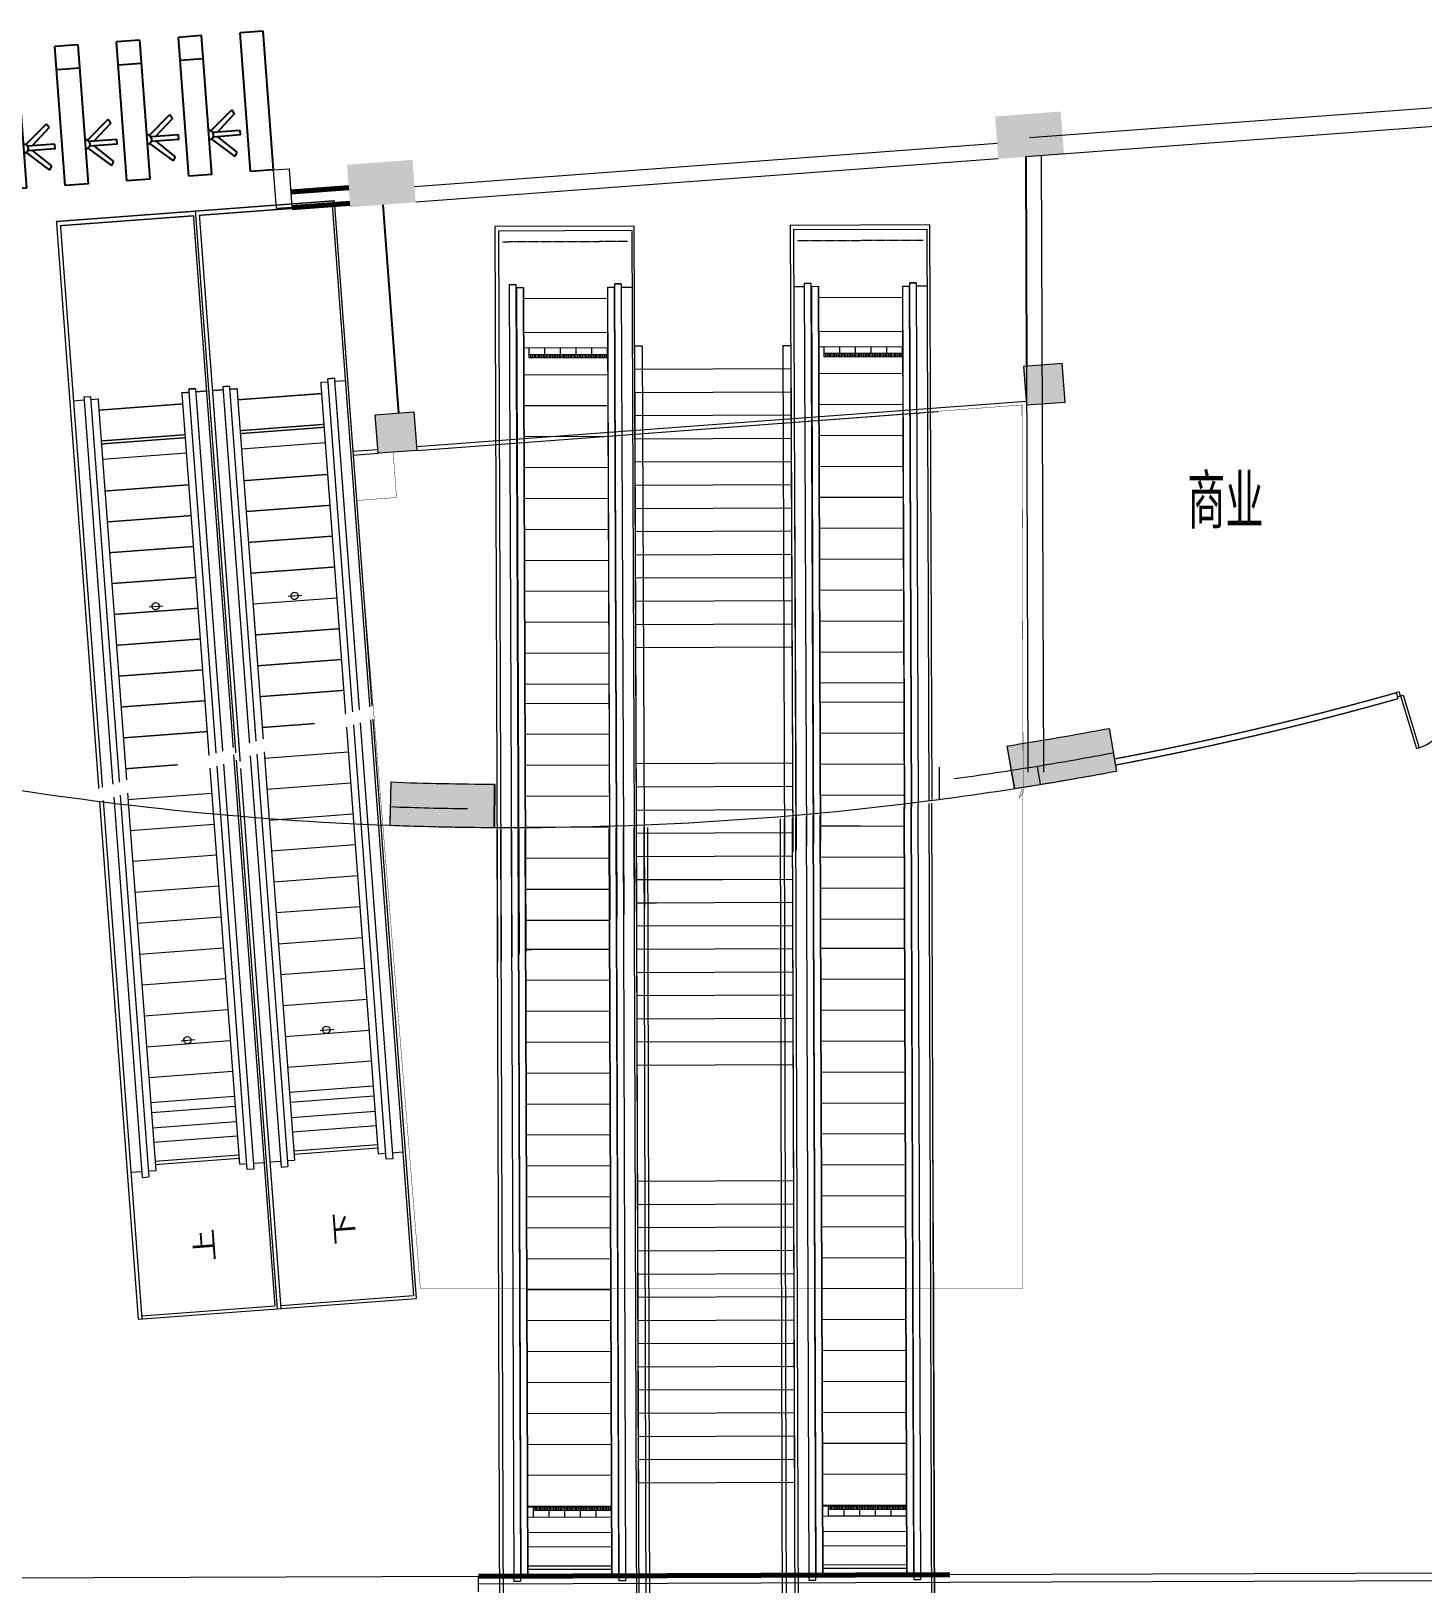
# Model space of a CAD drawing. Header units: millimetres. Extents: x 395197 to 699875, y 745 to 708816.
# Drawn here: x 493323 to 511309, y 591177 to 611254 of the extents above; entities that cross this region are included whole.
import ezdxf

# ---------------------------------------------------------------- set-up
doc = ezdxf.new("R2010")
doc.units = ezdxf.units.MM
for name, pattern in [('DASH', [0.35, 0.25, -0.1]), ('DASHDOT2', [0.5, 0.25, -0.125, 0, -0.125]), ('DASHED', [0.75, 0.5, -0.25]), ('DOTE', [2.42, 2, -0.2, 0.02, -0.2])]:
    doc.linetypes.add(name, pattern=pattern)
for name, color, linetype, lineweight in [('3', 3, 'Continuous', 9), ('4', 4, 'Continuous', 9), ('ARDOOR', 252, 'Continuous', 9), ('C-NAME', 13, 'Continuous', 9), ('COLUMN', 9, 'Continuous', 13), ('CONCRETE', 65, 'Continuous', 9), ('KbhRt主线_右线xl', 3, 'DOTE', 70), ('LATEX', 83, 'Continuous', 9), ('PUB_HATCH', 8, 'Continuous', 9), ('STAIR', 2, 'Continuous', 9), ('STEEL', 163, 'Continuous', 9), ('TRUSS', 53, 'Continuous', 9), ('WALL', 6, 'Continuous', 20), ('WINDOW', 252, 'Continuous', 9), ('栏杆', 2, 'Continuous', 5), ('立面', 4, 'Continuous', 9)]:
    doc.layers.add(name, color=color, linetype=linetype, lineweight=lineweight)
doc.layers.add('EECOMM', color=1, linetype='DASHDOT2')
doc.layers.add('ZX-铺地', color=253, linetype='Continuous')
doc.styles.add('_TCH_DIM', font='txt1.shx', dxfattribs={"bigfont": '@@hztxt.shx'})
doc.styles.add('ECADI', font='hzs.shx', dxfattribs={"width": 0.7, "bigfont": 'hztxt.shx'})

# ---------------------------------------------------------------- blocks, each defined once
blk = doc.blocks.new('AUD05D1S')
for p, q in [((-0.95, 0), (-0.95, 0.95)), ((-0.95, 0.95), (-0.904, 0.95)), ((-0.904, 0), (-0.904, 0.95)), ((0.95, 0.95), (0.904, 0.95)), ((0.904, 0), (0.904, 0.95)), ((0.95, 0), (0.95, 0.95)), ((-0.95, 0), (-0.904, 0)), ((0.95, 0), (0.904, 0))]:
    blk.add_line(p, q)
for points in [[(-1, 0), (-0.95, 0), (-0.95, -0.075), (-1, -0.075)], [(1, 0), (0.95, 0), (0.95, -0.075), (1, -0.075)]]:
    blk.add_lwpolyline(points)
for centre, start, end in [((-0.95, 0), 0, 90), ((0.95, 0), 90, 180)]:
    blk.add_arc(centre, 0.95, start, end)
blk = doc.blocks.new('闸机')
for p, q in [((-875, 0), (925, 0)), ((-875, -300), (-875, 0)), ((625, -300), (625, 0)), ((925, -300), (925, 0)), ((-875, -300), (925, -300)), ((-664, -617), (-415, -330)), ((-393, -706), (-393, -352)), ((-333, -706), (-333, -352)), ((-311, -330), (-62, -617)), ((-612, -647), (-393, -412)), ((-114, -647), (-333, -412)), ((-664, -617), (-612, -647)), ((-393, -706), (-333, -706)), ((-62, -617), (-114, -647))]:
    blk.add_line(p, q)
blk.add_arc((-363, -300), 60, 180, 0)
blk = doc.blocks.new('末端闸机')
for p, q in [((-875, 300), (925, 300)), ((-875, 0), (-875, 300)), ((925, 0), (925, 300)), ((-875, 0), (925, 0))]:
    blk.add_line(p, q)
blk = doc.blocks.new('SHUCHI')
at = {"layer": 'CONCRETE'}
for p, q in [((-129, 1011), (0, 1011)), ((-84, 1011), (-84, 0)), ((-129, 991), (-84, 991)), ((-129, 971), (-84, 971)), ((-129, 950), (-84, 950)), ((-129, 930), (-84, 930)), ((-129, 910), (-84, 910)), ((-129, 890), (-84, 890)), ((-129, 869), (-84, 869)), ((-129, 849), (-84, 849)), ((-129, 829), (-84, 829)), ((-129, 809), (0, 809)), ((-129, 789), (-84, 789)), ((-129, 768), (-84, 768)), ((-129, 748), (-84, 748)), ((-129, 728), (-84, 728)), ((-129, 708), (-84, 708)), ((-129, 687), (-84, 687)), ((-129, 667), (-84, 667)), ((-129, 647), (-84, 647)), ((-129, 627), (-84, 627)), ((-129, 607), (0, 607)), ((-129, 586), (-84, 586)), ((-129, 566), (-84, 566)), ((-129, 546), (-84, 546)), ((-129, 526), (-84, 526)), ((-129, 505), (-84, 505)), ((-129, 485), (-84, 485)), ((-129, 465), (-84, 465)), ((-129, 445), (-84, 445)), ((-129, 425), (-84, 425)), ((-129, 404), (0, 404)), ((-129, 384), (-84, 384)), ((-129, 364), (-84, 364)), ((-129, 344), (-84, 344)), ((-129, 324), (-84, 324)), ((-129, 303), (-84, 303)), ((-129, 283), (-84, 283)), ((-129, 263), (-84, 263)), ((-129, 243), (-84, 243)), ((-129, 222), (-84, 222)), ((-129, 202), (0, 202)), ((-129, 182), (-84, 182)), ((-129, 162), (-84, 162)), ((-129, 142), (-84, 142)), ((-129, 121), (-84, 121)), ((-129, 101), (-84, 101)), ((-129, 81), (-84, 81)), ((-129, 61), (-84, 61)), ((-129, 40), (-84, 40)), ((-129, 20), (-84, 20)), ((-129, 0), (0, 0))]:
    blk.add_line(p, q, dxfattribs=at)
at = {"layer": 'STEEL'}
for p, q in [((-129, 1011), (-129, 0)), ((0, 1011), (0, 0))]:
    blk.add_line(p, q, dxfattribs=at)

msp = doc.modelspace()

# ---------------------------------------------------------------- hatches: boundary and pattern name
at = {"layer": 'PUB_HATCH', "extrusion": (-3.70559e-05, 0.000495398, 1)}
for color, points in [(256, [(506185, 606420), (506684, 606457), (506647, 606956), (506148, 606919)]), (252, [(497808, 605796), (498307, 605833), (498270, 606332), (497771, 606294)])]:
    msp.add_hatch(color=color, dxfattribs=at).paths.add_polyline_path(points)

# ---------------------------------------------------------------- linework, layer by layer
at = {"color": 8}
msp.add_line((499311, 601517, 0), (499309, 600957, 0), dxfattribs=at)
at = {"layer": '3', "color": 252, "extrusion": (-3.52896e-06, 4.65939e-05, 1)}
for p, q in [((441817, 591078, 0), (499105, 591277, 0)), ((505195, 591298, 0), (548539, 591449, 0)), ((505195, 591198, 0), (548540, 591349, 0))]:
    msp.add_line(p, q, dxfattribs=at)
at = {"layer": '3', "extrusion": (-3.52896e-06, 4.65939e-05, 1)}
for p, q in [((499105, 591277, 0), (505195, 591298, 0)), ((499106, 591077, 0), (499105, 591277, 0)), ((499106, 591177, 0), (505195, 591198, 0))]:
    msp.add_line(p, q, dxfattribs=at)
at = {"layer": '4', "color": 252, "extrusion": (-3.47659e-06, 4.65959e-05, 1)}
for p, q in [((501120, 607183, 0), (501220, 607184, 0)), ((501120, 607183, 0), (501148, 599888, 0)), ((501220, 607184, 0), (501248, 599926, 0)), ((503036, 607191, 0), (503061, 600605, 0)), ((503036, 607191, 0), (503140, 607191, 0)), ((503140, 607191, 0), (503165, 600644, 0)), ((501121, 606883, 0), (503141, 606891, 0)), ((501123, 606583, 0), (503142, 606591, 0)), ((501124, 606283, 0), (503143, 606291, 0)), ((501125, 605983, 0), (503144, 605991, 0)), ((501126, 605683, 0), (503145, 605691, 0)), ((501127, 605383, 0), (503147, 605391, 0)), ((501128, 605083, 0), (503148, 605091, 0)), ((501129, 604783, 0), (503149, 604791, 0)), ((501131, 604483, 0), (503150, 604491, 0)), ((501132, 604183, 0), (503151, 604191, 0)), ((501133, 603883, 0), (503152, 603891, 0)), ((501134, 603583, 0), (503153, 603591, 0)), ((501135, 603283, 0), (503155, 603291, 0)), ((501141, 601783, 0), (503160, 601791, 0)), ((501142, 601483, 0), (503161, 601491, 0)), ((501143, 601183, 0), (503163, 601191, 0)), ((501144, 600883, 0), (503164, 600891, 0)), ((501145, 600583, 0), (503165, 600591, 0)), ((501147, 600283, 0), (502261, 600288, 0)), ((501147, 600281, 0), (502261, 600285, 0)), ((501148, 599983, 0), (501405, 599984, 0)), ((501148, 599981, 0), (501405, 599982, 0))]:
    msp.add_line(p, q, dxfattribs=at)
at = {"layer": '4', "color": 252, "extrusion": (-3.51145e-06, 3.14244e-05, 1)}
for p, q in [((501140, 600951, 0), (501169, 592485, 0)), ((501240, 600955, 0), (501269, 589220, 0)), ((501290, 600955, 0), (501319, 589221, 0)), ((503005, 601067, 0), (503034, 589220, 0)), ((503055, 601068, 0), (503084, 589220, 0)), ((503159, 601076, 0), (503188, 592492, 0)), ((501140, 600884, 0), (503159, 600891, 0)), ((501141, 600584, 0), (503160, 600591, 0)), ((501142, 600284, 0), (503161, 600291, 0)), ((501143, 599984, 0), (503162, 599991, 0)), ((501144, 599684, 0), (503163, 599691, 0)), ((501145, 599384, 0), (503164, 599391, 0)), ((501146, 599084, 0), (503165, 599092, 0)), ((501147, 598784, 0), (503167, 598792, 0)), ((501148, 598484, 0), (503168, 598492, 0)), ((501149, 598184, 0), (503169, 598192, 0)), ((501150, 597884, 0), (503170, 597892, 0)), ((501156, 596384, 0), (503175, 596392, 0)), ((501157, 596084, 0), (503176, 596092, 0)), ((501158, 595784, 0), (503177, 595792, 0)), ((501159, 595484, 0), (503178, 595492, 0)), ((501160, 595184, 0), (503179, 595192, 0)), ((501161, 594884, 0), (503180, 594892, 0)), ((501162, 594585, 0), (503181, 594592, 0)), ((501163, 594285, 0), (503182, 594292, 0)), ((501164, 593985, 0), (503183, 593992, 0)), ((501165, 593685, 0), (503184, 593692, 0)), ((501166, 593385, 0), (503185, 593392, 0)), ((501167, 593085, 0), (503186, 593092, 0)), ((501168, 592785, 0), (503187, 592792, 0)), ((501169, 592485, 0), (503188, 592492, 0))]:
    msp.add_line(p, q, dxfattribs=at)
at = {"layer": '4', "color": 252, "extrusion": (-3.47659e-06, 4.65959e-05, 1), "elevation": 26}
msp.add_lwpolyline([(503190, 605322), (503208, 600663)], dxfattribs=at)
at = {"layer": 'COLUMN', "extrusion": (-4.05174e-05, 0.000541995, 1), "elevation": 341}
msp.add_lwpolyline([(506647, 606956), (506148, 606919), (506185, 606420), (506684, 606457), (506647, 606956)], dxfattribs=at)
at = {"layer": 'COLUMN', "color": 252, "extrusion": (-4.05174e-05, 0.000541995, 1), "elevation": 341}
msp.add_lwpolyline([(497771, 606294), (498270, 606331), (498307, 605832), (497808, 605795), (497771, 606294)], dxfattribs=at)
at = {"layer": 'COLUMN', "color": 8}
for points in [[(506670, 609665, 0), (505822, 609602, 0), (506629, 610214, 0), (505781, 610150, 0)], [(498293, 609040, 0), (497446, 608977, 0), (498252, 609589, 0), (497405, 609525, 0)]]:
    msp.add_solid(points, dxfattribs=at)
at = {"layer": 'CONCRETE', "color": 252, "extrusion": (-3.47659e-06, 4.65959e-05, 1)}
for p, q in [((503134, 608745, 0), (504934, 608752, 0)), ((504934, 608752, 0), (504962, 601321, 0)), ((499314, 608730, 0), (501072, 608737, 0)), ((499314, 608728, 0), (499351, 599214, 0)), ((499318, 608730, 0), (501114, 608737, 0)), ((499688, 607158, 0), (500772, 607162, 0)), ((503500, 607172, 0), (504584, 607176, 0))]:
    msp.add_line(p, q, dxfattribs=at)
at = {"layer": 'CONCRETE', "color": 252, "linetype": 'Continuous', "extrusion": (-3.47659e-06, 4.65959e-05, 1)}
for p, q in [((503134, 608745, 0), (503165, 600647, 0)), ((501114, 608735, 0), (501148, 599888, 0))]:
    msp.add_line(p, q, dxfattribs=at)
at = {"layer": 'CONCRETE', "color": 252, "extrusion": (-3.51145e-06, 3.14243e-05, 1)}
for p, q in [((504958, 601271, 0), (504999, 589407, 0)), ((499340, 600921, 0), (499380, 589387, 0))]:
    msp.add_line(p, q, dxfattribs=at)
at = {"layer": 'CONCRETE', "color": 252, "linetype": 'Continuous', "extrusion": (-3.51145e-06, 3.14243e-05, 1)}
for p, q in [((501140, 600951, 0), (501180, 589394, 0)), ((503159, 601076, 0), (503199, 589401, 0)), ((504972, 597279, 0), (504999, 589407, 0))]:
    msp.add_line(p, q, dxfattribs=at)
at = {"layer": 'CONCRETE', "color": 252, "linetype": 'Continuous', "extrusion": (-3.52896e-06, 4.65939e-05, 1)}
msp.add_line((504978, 595852, 0), (504999, 589793, 0), dxfattribs=at)
at = {"layer": 'EECOMM', "color": 3, "linetype": 'ByBlock'}
msp.add_line((497869, 609009, 0), (498070, 606316, 33), dxfattribs=at)
at = {"layer": 'EECOMM', "color": 3, "linetype": 'ByBlock', "elevation": 0}
msp.add_lwpolyline([(506179, 609629), (506186, 606922)], dxfattribs=at)
at = {"layer": 'KbhRt主线_右线xl', "color": 3, "linetype": 'ByBlock'}
for p, q in [((496679, 609175, 10), (497427, 609231, 0)), ((499105, 591277, 0), (505197, 591298, 0))]:
    msp.add_line(p, q, dxfattribs=at)
at = {"layer": 'KbhRt主线_右线xl', "color": 252, "linetype": 'ByBlock'}
msp.add_line((496694, 608975, 10), (497442, 609031, 0), dxfattribs=at)
at = {"layer": 'LATEX', "color": 252, "extrusion": (-3.47659e-06, 4.65959e-05, 1)}
for p, q in [((499503, 607979, 0), (499589, 607979, 0)), ((500866, 607984, 0), (500950, 607984, 0)), ((500950, 607984, 0), (500866, 607984, 0)), ((500897, 599794, 0), (500866, 607981, 0)), ((503315, 607993, 0), (503401, 607993, 0)), ((504678, 607998, 0), (504762, 607999, 0)), ((504762, 607999, 0), (504678, 607998, 0)), ((504704, 601224, 0), (504678, 607998, 0))]:
    msp.add_line(p, q, dxfattribs=at)
at = {"layer": 'LATEX', "color": 252, "linetype": 'Continuous', "extrusion": (-3.47659e-06, 4.65959e-05, 1)}
for p, q in [((499503, 607976, 0), (499536, 599284, 0)), ((499589, 607976, 0), (499622, 599316, 0)), ((500950, 607981, 0), (500981, 599826, 0)), ((503315, 607993, 0), (503343, 600714, 0)), ((503401, 607993, 0), (503429, 600746, 0)), ((504762, 607999, 0), (504788, 601255, 0))]:
    msp.add_line(p, q, dxfattribs=at)
at = {"layer": 'LATEX', "color": 252, "extrusion": (-3.51145e-06, 3.14243e-05, 1)}
for p, q in [((504734, 591231, 0), (504699, 601238, 0)), ((500922, 591218, 0), (500888, 600942, 0)), ((499560, 591213, 0), (499646, 591214, 0)), ((501006, 591218, 0), (500922, 591218, 0)), ((503372, 591227, 0), (503458, 591227, 0)), ((504818, 591232, 0), (504734, 591231, 0))]:
    msp.add_line(p, q, dxfattribs=at)
at = {"layer": 'LATEX', "color": 252, "linetype": 'Continuous', "extrusion": (-3.51145e-06, 3.14243e-05, 1)}
for p, q in [((504784, 601248, 0), (504818, 591232, 0)), ((499526, 600921, 0), (499560, 591213, 0)), ((499612, 600921, 0), (499646, 591214, 0)), ((500972, 600945, 0), (501006, 591218, 0)), ((503337, 601092, 0), (503372, 591227, 0)), ((503423, 601100, 0), (503458, 591227, 0))]:
    msp.add_line(p, q, dxfattribs=at)
at = {"layer": 'STAIR', "color": 252, "linetype": 'DASH', "extrusion": (-6.75812e-06, 4.62342e-05, 1)}
for p, q in [((495444, 608928, 0), (497239, 609062, 0)), ((495496, 608874, 0), (497214, 609002, 0)), ((497214, 609002, 0), (497698, 602517, 0)), ((497239, 609062, 0), (497727, 602525, 0)), ((493649, 608794, 0), (495444, 608928, 0)), ((493649, 608794, 0), (495444, 608928, 0)), ((493649, 608794, 0), (494196, 601461, 0)), ((493701, 608740, 0), (495419, 608868, 0)), ((493701, 608740, 0), (495419, 608868, 0)), ((495419, 608868, 0), (495933, 601991, 0)), ((495444, 608928, 0), (495966, 601924, 0)), ((495444, 608928, 0), (495966, 601924, 0)), ((495496, 608874, 0), (496023, 601813, 0)), ((493701, 608740, 0), (494243, 601475, 0)), ((497480, 602451, 0), (497158, 606760, 0)), ((497242, 606766, 0), (497563, 602476, 0)), ((495270, 606579, 0), (495366, 606586, 0)), ((495270, 606579, 0), (495620, 601890, 0)), ((495363, 606626, 0), (495447, 606632, 0)), ((495447, 606632, 0), (495363, 606626, 0)), ((495715, 601919, 0), (495363, 606626, 0)), ((495447, 606632, 0), (495797, 601944, 0)), ((495450, 606592, 0), (495588, 606603, 0)), ((495665, 606608, 0), (495803, 606619, 0)), ((495800, 606659, 0), (495885, 606665, 0)), ((495800, 606659, 0), (496144, 602048, 0)), ((495885, 606665, 0), (496228, 602074, 0)), ((495888, 606625, 0), (495983, 606632, 0)), ((495983, 606632, 0), (496321, 602102, 0)), ((495994, 606489, 0), (497075, 606570, 0)), ((495994, 606489, 0), (497075, 606570, 0)), ((495994, 606489, 0), (497075, 606570, 0)), ((495994, 606489, 0), (497075, 606570, 0)), ((495994, 606489, 0), (497079, 606569, 0)), ((497065, 606713, 0), (497385, 602422, 0)), ((494005, 606525, 0), (494378, 601516, 0)), ((494090, 606531, 0), (494463, 601541, 0)), ((494188, 606498, 0), (494556, 601569, 0)), ((494199, 606355, 0), (495283, 606436, 0)), ((494199, 606355, 0), (495280, 606436, 0)), ((494199, 606355, 0), (495280, 606436, 0)), ((494199, 606355, 0), (495280, 606436, 0)), ((494199, 606355, 0), (495280, 606436, 0)), ((496024, 606090, 0), (497105, 606171, 0)), ((494229, 605957, 0), (495310, 606037, 0)), ((494231, 605918, 0), (495313, 605999, 0)), ((496026, 606052, 0), (497108, 606133, 0)), ((494277, 605309, 0), (495358, 605390, 0)), ((496072, 605443, 0), (497154, 605524, 0)), ((494307, 604910, 0), (495388, 604991, 0)), ((496102, 605044, 0), (497183, 605125, 0)), ((494336, 604512, 0), (495418, 604592, 0)), ((496131, 604645, 0), (497213, 604726, 0)), ((496161, 604247, 0), (497243, 604327, 0)), ((494366, 604113, 0), (495448, 604193, 0)), ((494396, 603714, 0), (495478, 603794, 0)), ((496221, 603449, 0), (497302, 603529, 0)), ((494426, 603315, 0), (495507, 603396, 0)), ((496250, 603050, 0), (497332, 603131, 0)), ((494455, 602916, 0), (495537, 602997, 0)), ((496280, 602651, 0), (497362, 602732, 0)), ((494485, 602517, 0), (495567, 602598, 0)), ((494515, 602118, 0), (495597, 602199, 0)), ((494515, 602118, 0), (495597, 602199, 0)), ((494515, 602118, 0), (495597, 602199, 0)), ((494515, 602118, 0), (495597, 602199, 0)), ((496310, 602252, 0), (496988, 602303, 0)), ((494545, 601719, 0), (495220, 601770, 0))]:
    msp.add_line(p, q, dxfattribs=at)
at = {"layer": 'STAIR', "color": 252, "extrusion": (-6.75812e-06, 4.62342e-05, 1)}
for p, q in [((497242, 606766, 0), (497158, 606760, 0)), ((497158, 606760, 0), (497242, 606766, 0)), ((497245, 606726, 0), (497383, 606737, 0)), ((497065, 606713, 0), (497161, 606720, 0)), ((493870, 606474, 0), (494008, 606485, 0)), ((494005, 606525, 0), (494090, 606531, 0)), ((494093, 606491, 0), (494188, 606498, 0)), ((496041, 605853, 0), (497123, 605933, 0)), ((494246, 605719, 0), (495328, 605800, 0)), ((496191, 603848, 0), (497273, 603928, 0)), ((496644, 603946, 0), (496822, 603959, 0)), ((494849, 603812, 0), (495027, 603825, 0)), ((497911, 596669, 0), (497492, 602284, 0)), ((496340, 601853, 0), (497421, 601934, 0)), ((496340, 601853, 0), (497421, 601934, 0)), ((496340, 601853, 0), (497421, 601934, 0)), ((496340, 601853, 0), (497421, 601934, 0)), ((496340, 601853, 0), (497421, 601934, 0)), ((496340, 601853, 0), (497421, 601934, 0)), ((496340, 601853, 0), (497421, 601934, 0)), ((496340, 601853, 0), (497421, 601934, 0)), ((496116, 596535, 0), (495727, 601752, 0)), ((495974, 601829, 0), (496503, 594733, 0)), ((496370, 601454, 0), (497451, 601535, 0)), ((496370, 601454, 0), (497451, 601535, 0)), ((496370, 601454, 0), (497451, 601535, 0)), ((496370, 601454, 0), (497451, 601535, 0)), ((494575, 601320, 0), (495656, 601401, 0)), ((494575, 601320, 0), (495656, 601401, 0)), ((494575, 601320, 0), (495656, 601401, 0)), ((494575, 601320, 0), (495656, 601401, 0)), ((494208, 601294, 0), (494708, 594599, 0)), ((496399, 601054, 0), (497481, 601135, 0)), ((496399, 601054, 0), (497481, 601135, 0)), ((496399, 601054, 0), (497481, 601135, 0)), ((496399, 601054, 0), (497481, 601135, 0)), ((494604, 600920, 0), (495686, 601001, 0)), ((494604, 600920, 0), (495686, 601001, 0)), ((494604, 600920, 0), (495686, 601001, 0)), ((494604, 600920, 0), (495686, 601001, 0)), ((496429, 600655, 0), (497511, 600736, 0)), ((496429, 600655, 0), (497511, 600736, 0)), ((496429, 600655, 0), (497511, 600736, 0)), ((496429, 600655, 0), (497511, 600736, 0)), ((494634, 600521, 0), (495716, 600602, 0)), ((494634, 600521, 0), (495716, 600602, 0)), ((494634, 600521, 0), (495716, 600602, 0)), ((494634, 600521, 0), (495716, 600602, 0)), ((496459, 600254, 0), (497541, 600335, 0)), ((496459, 600254, 0), (497541, 600335, 0)), ((496459, 600254, 0), (497541, 600335, 0)), ((496459, 600254, 0), (497541, 600335, 0)), ((494664, 600121, 0), (495746, 600201, 0)), ((494664, 600121, 0), (495746, 600201, 0)), ((494664, 600121, 0), (495746, 600201, 0)), ((494664, 600121, 0), (495746, 600201, 0)), ((496489, 599856, 0), (497570, 599936, 0)), ((496489, 599856, 0), (497570, 599936, 0)), ((496489, 599856, 0), (497570, 599936, 0)), ((496489, 599856, 0), (497570, 599936, 0)), ((494694, 599722, 0), (495775, 599802, 0)), ((494694, 599722, 0), (495775, 599802, 0)), ((494694, 599722, 0), (495775, 599802, 0)), ((494694, 599722, 0), (495775, 599802, 0)), ((496519, 599455, 0), (497600, 599536, 0)), ((496519, 599455, 0), (497600, 599536, 0)), ((496519, 599455, 0), (497600, 599536, 0)), ((496519, 599455, 0), (497600, 599536, 0)), ((494724, 599321, 0), (495805, 599402, 0)), ((494724, 599321, 0), (495805, 599402, 0)), ((494724, 599321, 0), (495805, 599402, 0)), ((494724, 599321, 0), (495805, 599402, 0)), ((496548, 599056, 0), (497630, 599137, 0)), ((496548, 599056, 0), (497630, 599137, 0)), ((496548, 599056, 0), (497630, 599137, 0)), ((496548, 599056, 0), (497630, 599137, 0)), ((494753, 598922, 0), (495835, 599003, 0)), ((494753, 598922, 0), (495835, 599003, 0)), ((494753, 598922, 0), (495835, 599003, 0)), ((494753, 598922, 0), (495835, 599003, 0)), ((496578, 598656, 0), (497660, 598736, 0)), ((496578, 598656, 0), (497660, 598736, 0)), ((496578, 598656, 0), (497660, 598736, 0)), ((496578, 598656, 0), (497660, 598736, 0)), ((494783, 598522, 0), (495865, 598602, 0)), ((494783, 598522, 0), (495865, 598602, 0)), ((494783, 598522, 0), (495865, 598602, 0)), ((494783, 598522, 0), (495865, 598602, 0)), ((496608, 598257, 0), (497690, 598338, 0)), ((496608, 598257, 0), (497690, 598338, 0)), ((496608, 598257, 0), (497690, 598338, 0)), ((496608, 598257, 0), (497690, 598338, 0)), ((497057, 598334, 0), (497234, 598348, 0)), ((494813, 598123, 0), (495895, 598204, 0)), ((494813, 598123, 0), (495895, 598204, 0)), ((494813, 598123, 0), (495895, 598204, 0)), ((494813, 598123, 0), (495895, 598204, 0)), ((495262, 598200, 0), (495439, 598214, 0)), ((496638, 597858, 0), (497719, 597939, 0)), ((496638, 597858, 0), (497719, 597939, 0)), ((496638, 597858, 0), (497719, 597939, 0)), ((496638, 597858, 0), (497719, 597939, 0)), ((494843, 597724, 0), (495924, 597805, 0)), ((494843, 597724, 0), (495924, 597805, 0)), ((494843, 597724, 0), (495924, 597805, 0)), ((494843, 597724, 0), (495924, 597805, 0))]:
    msp.add_line(p, q, dxfattribs=at)
at = {"layer": 'STAIR', "color": 252, "linetype": 'Continuous', "extrusion": (-6.75812e-06, 4.62342e-05, 1)}
for p, q in [((497711, 602350, 0), (498266, 594905, 0)), ((497739, 602359, 0), (498298, 594867, 0)), ((497397, 602256, 0), (497809, 596738, 0)), ((497575, 602309, 0), (497996, 596675, 0)), ((496334, 601935, 0), (496728, 596657, 0)), ((495632, 601724, 0), (496014, 596604, 0)), ((495810, 601777, 0), (496201, 596541, 0)), ((495940, 601896, 0), (496471, 594771, 0)), ((495974, 601829, 0), (496503, 594733, 0)), ((496030, 601718, 0), (496551, 594737, 0)), ((496156, 601882, 0), (496553, 596567, 0)), ((496240, 601907, 0), (496639, 596574, 0)), ((494391, 601349, 0), (494758, 596433, 0)), ((494475, 601375, 0), (494844, 596440, 0)), ((494568, 601403, 0), (494933, 596524, 0)), ((494255, 601308, 0), (494756, 594603, 0))]:
    msp.add_line(p, q, dxfattribs=at)
at = {"layer": 'STAIR', "color": 252, "extrusion": (-5.73162e-06, 3.10961e-05, 1)}
for p, q in [((496662, 597535, 0), (497744, 597616, 0)), ((496662, 597535, 0), (497744, 597616, 0)), ((494867, 597401, 0), (495949, 597482, 0)), ((494867, 597401, 0), (495949, 597482, 0)), ((494877, 597273, 0), (495958, 597353, 0)), ((496672, 597407, 0), (497753, 597487, 0)), ((494892, 597073, 0), (495973, 597154, 0)), ((494892, 597073, 0), (495973, 597154, 0)), ((496687, 597207, 0), (497768, 597288, 0)), ((496687, 597207, 0), (497768, 597288, 0)), ((496701, 597022, 0), (497782, 597103, 0)), ((496701, 597022, 0), (497782, 597103, 0)), ((494906, 596888, 0), (495987, 596969, 0)), ((494906, 596888, 0), (495987, 596969, 0)), ((494921, 596642, 0), (496008, 596723, 0)), ((494924, 596642, 0), (496005, 596723, 0)), ((496716, 596776, 0), (497803, 596857, 0)), ((496719, 596776, 0), (497800, 596857, 0)), ((496722, 596733, 0), (497804, 596814, 0)), ((497809, 596738, 0), (497906, 596745, 0)), ((497990, 596752, 0), (498128, 596762, 0)), ((494614, 596500, 0), (494752, 596510, 0)), ((494838, 596516, 0), (494933, 596524, 0)), ((494927, 596599, 0), (496009, 596680, 0)), ((496014, 596604, 0), (496111, 596611, 0)), ((496201, 596541, 0), (496116, 596535, 0)), ((496195, 596618, 0), (496333, 596628, 0)), ((496409, 596634, 0), (496547, 596644, 0)), ((496553, 596567, 0), (496639, 596574, 0)), ((496633, 596650, 0), (496728, 596657, 0)), ((497996, 596675, 0), (497911, 596669, 0)), ((494758, 596433, 0), (494844, 596440, 0)), ((496548, 594777, 0), (498266, 594905, 0)), ((496548, 594777, 0), (498266, 594905, 0)), ((494708, 594599, 0), (496503, 594733, 0)), ((494753, 594643, 0), (496471, 594771, 0)), ((494753, 594643, 0), (496471, 594771, 0)), ((496503, 594733, 0), (498298, 594867, 0))]:
    msp.add_line(p, q, dxfattribs=at)
at = {"layer": 'STAIR', "color": 252, "linetype": 'DASH', "elevation": 0}
for points in [[(497026, 599938, 0, 0, 0), (497298, 596292, 80, 0, 0), (497321, 595993, 0, 0, 0)], [(495529, 595817, 0, 0, 0), (495257, 599463, 80, 0, 0), (495235, 599762, 0, 0, 0)]]:
    msp.add_lwpolyline(points, format="xyseb", dxfattribs=at)
at = {"layer": 'STAIR', "color": 252}
for centre in [(496727, 603952, 0), (494932, 603818, 0), (497139, 598341, 0), (495344, 598207, 0)]:
    msp.add_ellipse(centre, major_axis=(46.2, 6.8), ratio=1, dxfattribs=at)
at = {"layer": 'STEEL', "color": 252, "extrusion": (-3.47659e-06, 4.65959e-05, 1)}
for p, q in [((500772, 607943, 0), (500866, 607944, 0)), ((500858, 607941, 0), (500889, 599791, 0)), ((500950, 607944, 0), (501089, 607945, 0)), ((503177, 607952, 0), (503316, 607953, 0)), ((503402, 607953, 0), (503497, 607954, 0)), ((503408, 607953, 0), (503435, 600748, 0)), ((504584, 607958, 0), (504678, 607958, 0)), ((504670, 607958, 0), (504696, 601221, 0)), ((504762, 607959, 0), (504901, 607959, 0)), ((499589, 607939, 0), (499685, 607939, 0)), ((499596, 607936, 0), (499628, 599318, 0)), ((499685, 607795, 0), (500773, 607799, 0)), ((503497, 607810, 0), (504585, 607814, 0)), ((499687, 607358, 0), (500771, 607362, 0)), ((503499, 607372, 0), (504584, 607376, 0)), ((499689, 606811, 0), (500773, 606815, 0)), ((503501, 606826, 0), (504586, 606830, 0)), ((499690, 606411, 0), (500775, 606415, 0)), ((503503, 606426, 0), (504587, 606430, 0)), ((499692, 606011, 0), (500776, 606015, 0)), ((499692, 606011, 0), (500776, 606015, 0)), ((499692, 606011, 0), (500776, 606015, 0)), ((499692, 606011, 0), (500776, 606015, 0)), ((499692, 606011, 0), (500776, 606015, 0)), ((499692, 606011, 0), (500776, 606015, 0)), ((499692, 606011, 0), (500776, 606015, 0)), ((499692, 606011, 0), (500776, 606015, 0)), ((503504, 606026, 0), (504589, 606030, 0)), ((503504, 606026, 0), (504589, 606030, 0)), ((503504, 606026, 0), (504589, 606030, 0)), ((503504, 606026, 0), (504589, 606030, 0)), ((503504, 606026, 0), (504589, 606030, 0)), ((503504, 606026, 0), (504589, 606030, 0)), ((503504, 606026, 0), (504589, 606030, 0)), ((503504, 606026, 0), (504589, 606030, 0)), ((499693, 605611, 0), (500778, 605615, 0)), ((499693, 605611, 0), (500778, 605615, 0)), ((499693, 605611, 0), (500778, 605615, 0)), ((499693, 605611, 0), (500778, 605615, 0)), ((503506, 605626, 0), (504590, 605630, 0)), ((503506, 605626, 0), (504590, 605630, 0)), ((503506, 605626, 0), (504590, 605630, 0)), ((503506, 605626, 0), (504590, 605630, 0)), ((499695, 605211, 0), (500780, 605215, 0)), ((503507, 605226, 0), (504592, 605230, 0)), ((499696, 604811, 0), (500781, 604815, 0)), ((499696, 604811, 0), (500781, 604815, 0)), ((499696, 604811, 0), (500781, 604815, 0)), ((499696, 604811, 0), (500781, 604815, 0)), ((499696, 604811, 0), (500781, 604815, 0)), ((499696, 604811, 0), (500781, 604815, 0)), ((499696, 604811, 0), (500781, 604815, 0)), ((499696, 604811, 0), (500781, 604815, 0)), ((503509, 604826, 0), (504593, 604830, 0)), ((503509, 604826, 0), (504593, 604830, 0)), ((503509, 604826, 0), (504593, 604830, 0)), ((503509, 604826, 0), (504593, 604830, 0)), ((503509, 604826, 0), (504593, 604830, 0)), ((503509, 604826, 0), (504593, 604830, 0)), ((503509, 604826, 0), (504593, 604830, 0)), ((503509, 604826, 0), (504593, 604830, 0)), ((499698, 604411, 0), (500783, 604415, 0)), ((499698, 604411, 0), (500783, 604415, 0)), ((499698, 604411, 0), (500783, 604415, 0)), ((499698, 604411, 0), (500783, 604415, 0)), ((503510, 604426, 0), (504595, 604430, 0)), ((503510, 604426, 0), (504595, 604430, 0)), ((503510, 604426, 0), (504595, 604430, 0)), ((503510, 604426, 0), (504595, 604430, 0)), ((499700, 604011, 0), (500784, 604015, 0)), ((499700, 604011, 0), (500784, 604015, 0)), ((499700, 604011, 0), (500784, 604015, 0)), ((499700, 604011, 0), (500784, 604015, 0)), ((503512, 604026, 0), (504596, 604030, 0)), ((503512, 604026, 0), (504596, 604030, 0)), ((503512, 604026, 0), (504596, 604030, 0)), ((503512, 604026, 0), (504596, 604030, 0)), ((499701, 603611, 0), (500786, 603615, 0)), ((499701, 603611, 0), (500786, 603615, 0)), ((499701, 603611, 0), (500786, 603615, 0)), ((499701, 603611, 0), (500786, 603615, 0)), ((503513, 603626, 0), (504598, 603630, 0)), ((503513, 603626, 0), (504598, 603630, 0)), ((503513, 603626, 0), (504598, 603630, 0)), ((503513, 603626, 0), (504598, 603630, 0)), ((499703, 603211, 0), (500787, 603215, 0)), ((499703, 603211, 0), (500787, 603215, 0)), ((499703, 603211, 0), (500787, 603215, 0)), ((499703, 603211, 0), (500787, 603215, 0)), ((503515, 603226, 0), (504599, 603230, 0)), ((503515, 603226, 0), (504599, 603230, 0)), ((503515, 603226, 0), (504599, 603230, 0)), ((503515, 603226, 0), (504599, 603230, 0)), ((499701, 602811, 0), (500789, 602815, 0)), ((503516, 602826, 0), (504601, 602830, 0)), ((503516, 602826, 0), (504601, 602830, 0)), ((503516, 602826, 0), (504601, 602830, 0)), ((503516, 602826, 0), (504601, 602830, 0)), ((499705, 602562, 0), (500790, 602566, 0)), ((503517, 602577, 0), (504602, 602581, 0)), ((499707, 602162, 0), (500791, 602166, 0)), ((503519, 602177, 0), (504603, 602181, 0)), ((499708, 601762, 0), (500793, 601766, 0)), ((503520, 601777, 0), (504605, 601781, 0)), ((499710, 601362, 0), (500794, 601366, 0)), ((499710, 601362, 0), (500794, 601366, 0)), ((499710, 601362, 0), (500794, 601366, 0)), ((499710, 601362, 0), (500794, 601366, 0)), ((503522, 601377, 0), (504606, 601381, 0)), ((503522, 601377, 0), (504606, 601381, 0)), ((503522, 601377, 0), (504606, 601381, 0)), ((503522, 601377, 0), (504606, 601381, 0)), ((499711, 600962, 0), (500796, 600966, 0)), ((499711, 600962, 0), (500796, 600966, 0)), ((499711, 600962, 0), (500796, 600966, 0)), ((499711, 600962, 0), (500796, 600966, 0)), ((503523, 600977, 0), (504050, 600979, 0)), ((503523, 600977, 0), (504050, 600979, 0)), ((503523, 600977, 0), (504050, 600979, 0)), ((503523, 600977, 0), (504050, 600979, 0)), ((499713, 600562, 0), (500797, 600566, 0)), ((499713, 600562, 0), (500797, 600566, 0)), ((499713, 600562, 0), (500797, 600566, 0)), ((499713, 600562, 0), (500797, 600566, 0)), ((499713, 600562, 0), (500797, 600566, 0)), ((499713, 600562, 0), (500797, 600566, 0)), ((499713, 600562, 0), (500797, 600566, 0)), ((499713, 600562, 0), (500797, 600566, 0)), ((499714, 600159, 0), (500799, 600164, 0)), ((499714, 600159, 0), (500799, 600164, 0)), ((499714, 600159, 0), (500799, 600164, 0)), ((499714, 600159, 0), (500799, 600164, 0)), ((499714, 600157, 0), (500799, 600161, 0)), ((499714, 600157, 0), (500799, 600161, 0)), ((499714, 600157, 0), (500799, 600161, 0)), ((499714, 600157, 0), (500799, 600161, 0)), ((499716, 599759, 0), (500800, 599764, 0)), ((499716, 599757, 0), (500800, 599761, 0)), ((499717, 599378, 0), (499795, 599378, 0))]:
    msp.add_line(p, q, dxfattribs=at)
at = {"layer": 'STEEL', "color": 252, "linetype": 'Continuous', "extrusion": (-3.47659e-06, 4.65959e-05, 1)}
for p, q in [((500772, 607941, 0), (500803, 599759, 0)), ((503494, 607954, 0), (503521, 600780, 0)), ((503497, 607954, 0), (503524, 600782, 0)), ((504584, 607958, 0), (504610, 601189, 0)), ((499682, 607936, 0), (499714, 599351, 0)), ((499685, 607936, 0), (499717, 599352, 0)), ((500771, 607402, 0), (500800, 599758, 0)), ((504583, 607419, 0), (504607, 601188, 0))]:
    msp.add_line(p, q, dxfattribs=at)
at = {"layer": 'STEEL', "color": 252, "extrusion": (-3.51145e-06, 3.14243e-05, 1)}
for p, q in [((503517, 601374, 0), (504602, 601378, 0)), ((503517, 601374, 0), (504602, 601378, 0)), ((503517, 601374, 0), (504602, 601378, 0)), ((504692, 601237, 0), (504726, 591308, 0)), ((499618, 600921, 0), (499651, 591291, 0)), ((499707, 600961, 0), (500791, 600965, 0)), ((499707, 600961, 0), (500791, 600965, 0)), ((499707, 600961, 0), (500791, 600965, 0)), ((500880, 600942, 0), (500914, 591295, 0)), ((503429, 601101, 0), (503464, 591304, 0)), ((503519, 600974, 0), (504603, 600978, 0)), ((503519, 600974, 0), (504603, 600978, 0)), ((503519, 600974, 0), (504603, 600978, 0)), ((503519, 600974, 0), (504603, 600978, 0)), ((499708, 600561, 0), (500793, 600565, 0)), ((499708, 600561, 0), (500793, 600565, 0)), ((499708, 600561, 0), (500793, 600565, 0)), ((499708, 600561, 0), (500793, 600565, 0)), ((499708, 600561, 0), (500793, 600565, 0)), ((499708, 600561, 0), (500793, 600565, 0)), ((499708, 600561, 0), (500793, 600565, 0)), ((499708, 600561, 0), (500793, 600565, 0)), ((503520, 600574, 0), (504605, 600578, 0)), ((503520, 600574, 0), (504605, 600578, 0)), ((503520, 600574, 0), (504605, 600578, 0)), ((503520, 600574, 0), (504605, 600578, 0)), ((503520, 600574, 0), (504605, 600578, 0)), ((503520, 600574, 0), (504605, 600578, 0)), ((503520, 600574, 0), (504605, 600578, 0)), ((503520, 600574, 0), (504605, 600578, 0)), ((499709, 600161, 0), (500794, 600165, 0)), ((499709, 600161, 0), (500794, 600165, 0)), ((499709, 600161, 0), (500794, 600165, 0)), ((499709, 600161, 0), (500794, 600165, 0)), ((503522, 600174, 0), (504606, 600178, 0)), ((503522, 600174, 0), (504606, 600178, 0)), ((503522, 600174, 0), (504606, 600178, 0)), ((503522, 600174, 0), (504606, 600178, 0)), ((499711, 599761, 0), (500795, 599765, 0)), ((503523, 599774, 0), (504608, 599778, 0)), ((499712, 599382, 0), (500797, 599386, 0)), ((503524, 599395, 0), (504609, 599399, 0)), ((499714, 598982, 0), (500798, 598986, 0)), ((503526, 598995, 0), (504610, 598999, 0)), ((499715, 598582, 0), (500800, 598586, 0)), ((503527, 598595, 0), (504612, 598599, 0)), ((499716, 598182, 0), (500801, 598186, 0)), ((503529, 598195, 0), (504613, 598199, 0)), ((499718, 597782, 0), (500802, 597786, 0)), ((503530, 597795, 0), (504615, 597799, 0)), ((499719, 597382, 0), (500804, 597386, 0)), ((499719, 597382, 0), (500804, 597386, 0)), ((499719, 597382, 0), (500804, 597386, 0)), ((503531, 597395, 0), (504616, 597399, 0)), ((503531, 597395, 0), (504616, 597399, 0)), ((503531, 597395, 0), (504616, 597399, 0)), ((499721, 596982, 0), (500805, 596986, 0)), ((499721, 596982, 0), (500805, 596986, 0)), ((499721, 596982, 0), (500805, 596986, 0)), ((503533, 596995, 0), (504617, 596999, 0)), ((503533, 596995, 0), (504617, 596999, 0)), ((503533, 596995, 0), (504617, 596999, 0)), ((499722, 596582, 0), (500807, 596586, 0)), ((499722, 596582, 0), (500807, 596586, 0)), ((499722, 596582, 0), (500807, 596586, 0)), ((503534, 596595, 0), (504619, 596599, 0)), ((503534, 596595, 0), (504619, 596599, 0)), ((503534, 596595, 0), (504619, 596599, 0)), ((499723, 596182, 0), (500808, 596186, 0)), ((499723, 596182, 0), (500808, 596186, 0)), ((499723, 596182, 0), (500808, 596186, 0)), ((503535, 596195, 0), (504620, 596199, 0)), ((503535, 596195, 0), (504620, 596199, 0)), ((503535, 596195, 0), (504620, 596199, 0)), ((499725, 595782, 0), (500809, 595786, 0)), ((499725, 595782, 0), (500809, 595786, 0)), ((499725, 595782, 0), (500809, 595786, 0)), ((503537, 595795, 0), (504621, 595799, 0)), ((503537, 595795, 0), (504621, 595799, 0)), ((503537, 595795, 0), (504621, 595799, 0)), ((499726, 595382, 0), (500811, 595386, 0)), ((499726, 595382, 0), (500811, 595386, 0)), ((499726, 595382, 0), (500811, 595386, 0)), ((503538, 595395, 0), (504623, 595399, 0)), ((503538, 595395, 0), (504623, 595399, 0)), ((503538, 595395, 0), (504623, 595399, 0)), ((499728, 594982, 0), (500812, 594986, 0)), ((499728, 594982, 0), (500812, 594986, 0)), ((499728, 594982, 0), (500812, 594986, 0)), ((503540, 594995, 0), (504624, 594999, 0)), ((503540, 594995, 0), (504624, 594999, 0)), ((503540, 594995, 0), (504624, 594999, 0)), ((499729, 594582, 0), (500813, 594586, 0)), ((499729, 594582, 0), (500813, 594586, 0)), ((499729, 594582, 0), (500813, 594586, 0)), ((503541, 594595, 0), (504626, 594599, 0)), ((503541, 594595, 0), (504626, 594599, 0)), ((503541, 594595, 0), (504626, 594599, 0)), ((499730, 594182, 0), (500815, 594186, 0)), ((499730, 594182, 0), (500815, 594186, 0)), ((499730, 594182, 0), (500815, 594186, 0)), ((503542, 594195, 0), (504627, 594199, 0)), ((503542, 594195, 0), (504627, 594199, 0)), ((503542, 594195, 0), (504627, 594199, 0)), ((499732, 593782, 0), (500816, 593786, 0)), ((499732, 593782, 0), (500816, 593786, 0)), ((499732, 593782, 0), (500816, 593786, 0)), ((503544, 593795, 0), (504628, 593799, 0)), ((503544, 593795, 0), (504628, 593799, 0)), ((503544, 593795, 0), (504628, 593799, 0)), ((499733, 593382, 0), (500818, 593386, 0)), ((499733, 593382, 0), (500818, 593386, 0)), ((499733, 593382, 0), (500818, 593386, 0)), ((503545, 593395, 0), (504630, 593399, 0)), ((503545, 593395, 0), (504630, 593399, 0)), ((503545, 593395, 0), (504630, 593399, 0)), ((499734, 592982, 0), (500819, 592986, 0)), ((499734, 592982, 0), (500819, 592986, 0)), ((499734, 592982, 0), (500819, 592986, 0)), ((503547, 592995, 0), (504631, 592999, 0)), ((503547, 592995, 0), (504631, 592999, 0)), ((503547, 592995, 0), (504631, 592999, 0)), ((499736, 592582, 0), (500820, 592586, 0)), ((499736, 592582, 0), (500820, 592586, 0)), ((499736, 592582, 0), (500820, 592586, 0)), ((503548, 592595, 0), (504633, 592599, 0)), ((503548, 592595, 0), (504633, 592599, 0)), ((503548, 592595, 0), (504633, 592599, 0)), ((499737, 592182, 0), (500822, 592186, 0)), ((499737, 592171, 0), (500822, 592175, 0)), ((499737, 592171, 0), (500822, 592175, 0)), ((503549, 592195, 0), (504634, 592199, 0)), ((503549, 592184, 0), (504634, 592188, 0)), ((503549, 592184, 0), (504634, 592188, 0)), ((499738, 592042, 0), (500822, 592046, 0)), ((503550, 592055, 0), (504635, 592059, 0)), ((499738, 591842, 0), (500823, 591846, 0)), ((499738, 591842, 0), (500823, 591846, 0)), ((503551, 591855, 0), (504635, 591859, 0)), ((503551, 591855, 0), (504635, 591859, 0)), ((499739, 591656, 0), (500824, 591660, 0)), ((499739, 591656, 0), (500824, 591660, 0)), ((503551, 591670, 0), (504636, 591673, 0)), ((503551, 591670, 0), (504636, 591673, 0)), ((499421, 591290, 0), (499559, 591290, 0)), ((499645, 591291, 0), (499740, 591291, 0)), ((499737, 591410, 0), (500828, 591413, 0)), ((499740, 591410, 0), (500825, 591413, 0)), ((499740, 591366, 0), (500825, 591370, 0)), ((500825, 591295, 0), (500922, 591295, 0)), ((501006, 591295, 0), (501144, 591296, 0)), ((503233, 591303, 0), (503371, 591303, 0)), ((503457, 591304, 0), (503553, 591304, 0)), ((503549, 591423, 0), (504640, 591427, 0)), ((503552, 591423, 0), (504637, 591427, 0)), ((503552, 591380, 0), (504637, 591383, 0)), ((504637, 591308, 0), (504734, 591308, 0)), ((504818, 591309, 0), (504957, 591309, 0))]:
    msp.add_line(p, q, dxfattribs=at)
at = {"layer": 'STEEL', "color": 252, "linetype": 'Continuous', "extrusion": (-3.51145e-06, 3.14243e-05, 1)}
for p, q in [((504603, 601226, 0), (504637, 591308, 0)), ((504606, 601226, 0), (504640, 591308, 0)), ((499704, 600921, 0), (499737, 591291, 0)), ((499707, 600921, 0), (499740, 591291, 0)), ((500791, 600939, 0), (500825, 591295, 0)), ((500794, 600939, 0), (500828, 591295, 0)), ((503515, 601109, 0), (503550, 591304, 0)), ((503518, 601109, 0), (503553, 591304, 0))]:
    msp.add_line(p, q, dxfattribs=at)
at = {"layer": 'TRUSS', "color": 252, "extrusion": (-3.47659e-06, 4.65959e-05, 1)}
for p, q in [((499362, 608673, 0), (501086, 608680, 0)), ((503174, 608688, 0), (504898, 608694, 0))]:
    msp.add_line(p, q, dxfattribs=at)
at = {"layer": 'TRUSS', "color": 252, "linetype": 'Continuous', "extrusion": (-3.47659e-06, 4.65959e-05, 1)}
for p, q in [((499362, 608670, 0), (499398, 599232, 0)), ((501086, 608677, 0), (501119, 599877, 0)), ((503174, 608688, 0), (503205, 600662, 0)), ((504898, 608694, 0), (504926, 601307, 0))]:
    msp.add_line(p, q, dxfattribs=at)
at = {"layer": 'TRUSS', "color": 252, "linetype": 'DASHED', "extrusion": (-3.47659e-06, 4.65959e-05, 1)}
for p, q in [((503225, 608545, 0), (504849, 608552, 0)), ((499413, 608531, 0), (501036, 608537, 0))]:
    msp.add_line(p, q, dxfattribs=at)
at = {"layer": 'TRUSS', "color": 252, "linetype": 'Continuous', "extrusion": (-3.51145e-06, 3.14243e-05, 1)}
for p, q in [((504922, 601266, 0), (504963, 589447, 0)), ((499387, 600921, 0), (499427, 589428, 0)), ((501111, 600950, 0), (501151, 589434, 0)), ((503199, 601080, 0), (503240, 589441, 0))]:
    msp.add_line(p, q, dxfattribs=at)
at = {"layer": 'WALL', "color": 252}
for p, q in [((517716, 610730, 0), (506227, 609873, 0)), ((517495, 610473, 0), (506177, 609628, 0)), ((507253, 602238, 0), (507350, 601687, 0)), ((505932, 602011, 0), (506030, 601460, 0)), ((505932, 602011, 0), (506029, 601460, 0)), ((507308, 601923, 0), (507350, 601687, 0)), ((507308, 601923, 0), (507350, 601687, 0)), ((506323, 601750, 0), (506365, 601513, 0)), ((506323, 601750, 0), (506365, 601513, 0)), ((497972, 601546, 0), (497957, 600986, 0)), ((497964, 601226, 0), (497957, 600986, 0)), ((497964, 601226, 0), (497957, 600986, 0)), ((497964, 601226, 0), (497957, 600986, 0))]:
    msp.add_line(p, q, dxfattribs=at)
at = {"layer": 'WALL', "linetype": 'ByBlock'}
for p, q in [((505807, 609801, 0), (498278, 609240, 0)), ((505822, 609602, 0), (498293, 609040, 0))]:
    msp.add_line(p, q, dxfattribs=at)
at = {"layer": 'WALL', "color": 252, "elevation": 6}
for points in [[(506177, 609643), (506204, 601674)], [(506377, 609643), (506404, 601674)], [(505057, 601736), (505058, 601320)]]:
    msp.add_lwpolyline(points, dxfattribs=at)
at = {"layer": 'WALL', "color": 252}
for centre, radius, start, end in [((499535, 643130, 0), 42173, 252.7326, 267.8558), ((499535, 643129, 0), 41613, 278.8423, 280.6874), ((499535, 643130, 0), 41933, 279.3157, 280.6821), ((499535, 643130, 0), 41933, 279.3157, 280.6821), ((499535, 643130, 0), 41933, 277.8424, 279.3157), ((499535, 643129, 0), 41613, 267.8466, 269.6917), ((499535, 643130, 0), 42173, 278.8577, 280.6782), ((499535, 643130, 0), 42173, 279.3196, 280.6782), ((499535, 643130, 0), 42173, 279.3196, 280.6782), ((499535, 643130, 0), 42173, 269.2144, 277.5245), ((499535, 643130, 0), 42173, 277.5245, 279.3196), ((499535, 643130, 0), 41933, 267.8519, 269.2183), ((499535, 643130, 0), 41933, 267.8519, 269.2183), ((499535, 643130, 0), 42173, 267.8558, 269.2144), ((499535, 643130, 0), 42173, 267.8558, 269.6919), ((499535, 643130, 0), 42173, 267.8558, 269.2144)]:
    msp.add_arc(centre, radius, start, end, dxfattribs=at)
for points in [[(507286, 601676, 0), (505996, 602022, 0), (507253, 602238, 0)], [(507286, 601676, 0), (507253, 602238, 0), (507350, 601687, 0)], [(506030, 601460, 0), (505932, 602011, 0), (505996, 602022, 0)], [(506030, 601460, 0), (505996, 602022, 0), (507286, 601676, 0)], [(498005, 600985, 0), (497957, 600986, 0), (497972, 601546, 0)], [(498005, 600985, 0), (497972, 601546, 0), (499309, 600957, 0)], [(499309, 600957, 0), (497972, 601546, 0), (499275, 601518, 0)], [(499309, 600957, 0), (499275, 601518, 0), (499311, 601517, 0)]]:
    msp.add_solid(points, dxfattribs=at)
at = {"layer": 'WINDOW', "color": 252, "linetype": 'DASH', "ltscale": 2, "elevation": 0}
msp.add_lwpolyline([(510988, 602624), (510968, 602702)], dxfattribs=at)
at = {"layer": 'WINDOW', "color": 252, "linetype": 'DASH', "ltscale": 2}
for radius, start, end in [(42013, 280.6821, 285.7899), (42093, 280.6782, 285.7879)]:
    msp.add_arc((499535, 643130, 0), radius, start, end, dxfattribs=at)
at = {"layer": 'ZX-铺地', "linetype": 'ByBlock', "const_width": 5, "elevation": 0}
msp.add_lwpolyline([(498002, 605810), (506128, 606420), (506143, 601405), (506090, 601338), (506131, 601460), (506131, 594994), (498354, 594994), (497528, 605185), (498045, 605223), (498002, 605810)], close=True, dxfattribs=at)
at = {"layer": '栏杆', "color": 252}
for p, q in [((498303, 605882, 27), (506181, 606470, 33)), ((498307, 605832, 27), (505041, 606335, 27)), ((497481, 605821, 27), (497805, 605845, 27)), ((497484, 605771, 27), (497808, 605795, 27))]:
    msp.add_line(p, q, dxfattribs=at)
at = {"layer": '立面', "elevation": 10}
msp.add_lwpolyline([(496457, 609459), (496657, 609474), (496694, 608975), (496494, 608961)], close=True, dxfattribs=at)

# ---------------------------------------------------------------- block references
at = {"extrusion": (-4.65965e-05, -3.46944e-06, 1), "rotation": 94.25822133240806}
for name, p in [('闸机', (494497, 610191, -15)), ('闸机', (495295, 610250, -15)), ('末端闸机', (496392, 610332, -15)), ('闸机', (492902, 610072, -15)), ('闸机', (493700, 610131, -15))]:
    msp.add_blockref(name, p, dxfattribs=at)
at = {"layer": 'ARDOOR', "color": 252, "extrusion": (-1.71169e-05, 5.66461e-05, 1), "xscale": 749.9999999996517, "yscale": 749.9999999996517, "zscale": 749.9999999996517, "rotation": 196.8133983146569}
msp.add_blockref('AUD05D1S', (511702, 602865, 25), dxfattribs=at)
at = {"layer": 'STEEL', "color": 252, "extrusion": (-3.47659e-06, 4.65959e-05, 1), "rotation": 90.21790408401527}
for p in [(500772, 607162, 25), (504584, 607176, 25)]:
    msp.add_blockref('SHUCHI', p, dxfattribs=at)
at = {"layer": 'STEEL', "color": 252, "extrusion": (3.51145e-06, -3.14243e-05, -1), "zscale": -0.9999999999999996, "rotation": 269.8006345230681}
for p in [(-500822, 592046, -17), (-504635, 592059, -17)]:
    msp.add_blockref('SHUCHI', p, dxfattribs=at)

# ---------------------------------------------------------------- texts
at = {"layer": 'C-NAME', "color": 252, "style": 'ECADI', "width": 0.7}
msp.add_text('商业', height=700, rotation=0, dxfattribs=at).set_placement((508267, 604820, 0))
at = {"layer": 'STAIR', "color": 252, "linetype": 'DASH', "style": '_TCH_DIM'}
for s, p in [('下', (497210, 595568, 0)), ('上', (495407, 595352, 0))]:
    msp.add_text(s, height=350, rotation=4.267, dxfattribs=at).set_placement(p)

doc.saveas('drawing.dxf')
